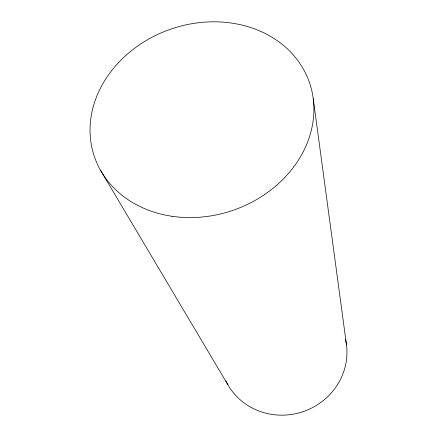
<?xml version="1.0" encoding="UTF-8"?>
<svg xmlns="http://www.w3.org/2000/svg" width="437" height="437" viewBox="0 0 437 437"><rect width="100%" height="100%" fill="white"/><g stroke="black" fill="none" stroke-linecap="round" stroke-linejoin="round"><path stroke-width="0.66" d="M100.663 170.523L227.906 384.784M313.22 98.647L346.481 344.842M345.498 339.331A63.665 60.699 -19.2 0 1 345.76 340.543M345.886 341.155A63.665 60.699 -19.2 0 1 302.623 411.791A63.665 60.699 -19.2 0 1 225.885 380.927M172.134 216.293A113.729 95.785 -19.2 0 0 310.314 85.171A113.729 95.785 -19.2 0 0 123.463 57.646A113.729 95.785 -19.2 0 0 172.134 216.293"/></g></svg>
